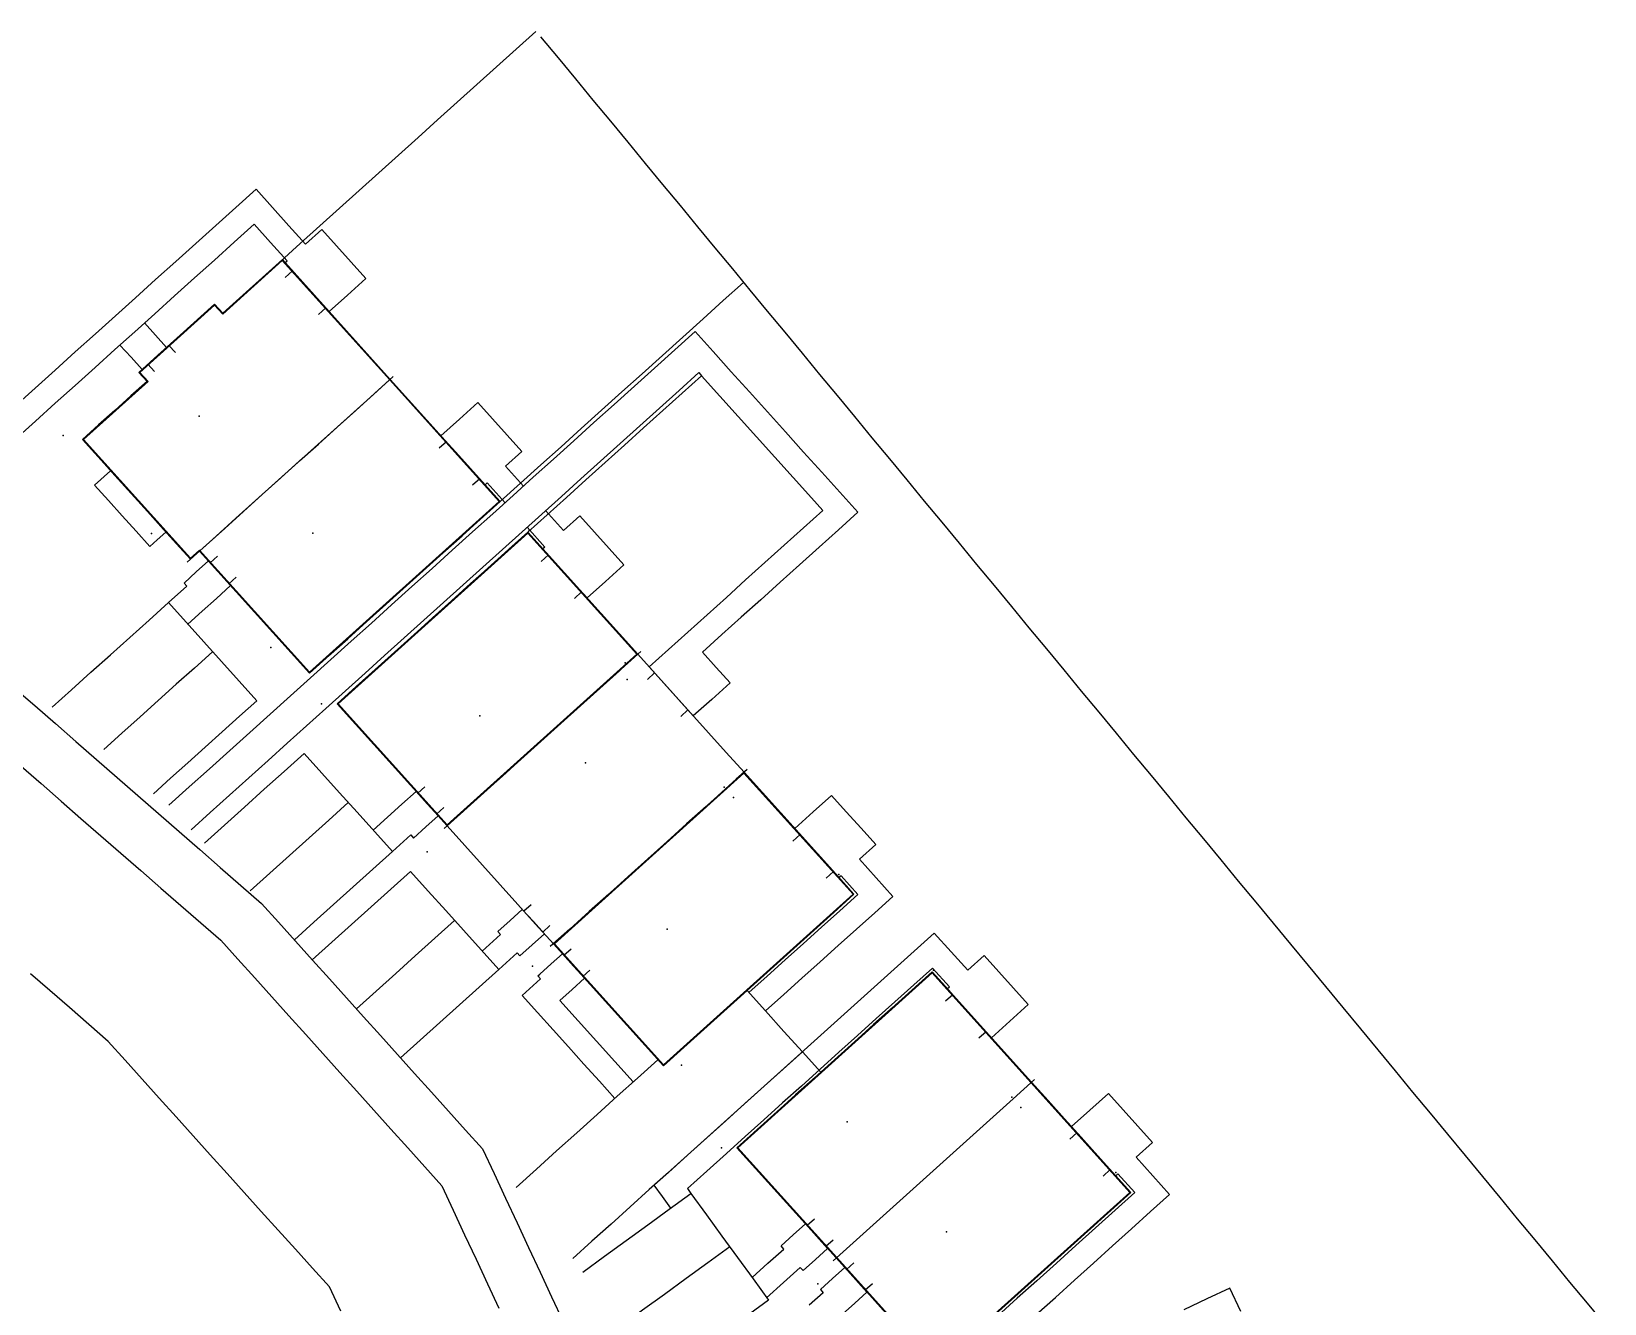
# Model space of a CAD drawing. Header units: metres. Extents: x 337936 to 338469, y 373266 to 374026.
# Drawn here: x 338356.7 to 338413.9, y 373503 to 373549.3 of the extents above; entities that cross this region are included whole.
import ezdxf

# ---------------------------------------------------------------- set-up
doc = ezdxf.new("R2010")
doc.units = ezdxf.units.M
for name, color, linetype in [('3D_LINES', 3, 'Continuous'), ('3D_Points', 1, 'Continuous'), ('PLOTS EXTERNAL LEVEL', 6, 'Continuous'), ('PLOTS FFL', 5, 'Continuous')]:
    doc.layers.add(name, color=color, linetype=linetype)

msp = doc.modelspace()

# ---------------------------------------------------------------- linework, layer by layer
at = {"layer": '3D_LINES'}
for points in [[(338364.353, 373539.623, 34.406), (338365.066, 373540.266, 34.367), (338365.779, 373540.908, 34.328), (338366.493, 373541.55, 34.289), (338367.206, 373542.192, 34.2), (338367.919, 373542.835, 34.2), (338368.632, 373543.477, 34.2), (338369.346, 373544.119, 34.2), (338370.059, 373544.761, 34.2), (338370.772, 373545.403, 34.2), (338371.485, 373546.046, 34.2), (338372.199, 373546.688, 34.2), (338372.912, 373547.33, 34.2), (338373.625, 373547.972, 34.2), (338374.338, 373548.615, 34.2), (338375.052, 373549.257, 34.2)], [(338375.227, 373549.066, 0), (338375.861, 373548.299, 0), (338376.496, 373547.531, 0), (338377.13, 373546.764, 0), (338377.764, 373545.996, 0), (338378.398, 373545.228, 0), (338379.032, 373544.461, 0), (338379.666, 373543.693, 0), (338380.3, 373542.926, 0), (338380.934, 373542.158, 0), (338381.568, 373541.391, 0), (338382.203, 373540.623, 0), (338382.837, 373539.855, 0), (338383.471, 373539.088, 0), (338384.105, 373538.32, 0), (338384.739, 373537.553, 0), (338385.373, 373536.785, 0), (338386.007, 373536.018, 0), (338386.641, 373535.25, 0), (338387.276, 373534.482, 0), (338387.91, 373533.715, 0), (338388.544, 373532.947, 0), (338389.178, 373532.18, 0), (338389.812, 373531.412, 0), (338390.446, 373530.645, 0), (338391.08, 373529.877, 0), (338391.714, 373529.109, 0), (338392.349, 373528.342, 0), (338392.983, 373527.574, 0), (338393.617, 373526.807, 0), (338394.251, 373526.039, 0), (338394.885, 373525.272, 0), (338395.519, 373524.504, 0), (338396.153, 373523.736, 0), (338396.787, 373522.969, 0), (338397.422, 373522.201, 0), (338398.056, 373521.434, 0), (338398.69, 373520.666, 0), (338399.324, 373519.898, 0), (338399.958, 373519.131, 0), (338400.592, 373518.363, 0), (338401.226, 373517.596, 0), (338401.86, 373516.828, 0), (338402.495, 373516.061, 0), (338403.129, 373515.293, 0), (338403.763, 373514.525, 0), (338404.397, 373513.758, 0), (338405.031, 373512.99, 0), (338405.665, 373512.223, 0), (338406.299, 373511.455, 0), (338406.933, 373510.688, 0), (338407.568, 373509.92, 0), (338408.202, 373509.152, 0), (338408.836, 373508.385, 0), (338409.47, 373507.617, 0), (338410.104, 373506.85, 0), (338410.738, 373506.082, 0), (338411.372, 373505.315, 0), (338412.006, 373504.547, 0), (338412.641, 373503.779, 0), (338413.275, 373503.012, 0), (338413.909, 373502.244, 0)], [(338356.122, 373535.63, 34.399), (338356.852, 373536.288, 34.405), (338357.582, 373536.945, 34.42), (338358.312, 373537.602, 34.443), (338359.042, 373538.26, 34.466), (338359.772, 373538.917, 34.49), (338360.502, 373539.574, 34.513), (338361.232, 373540.232, 34.478), (338361.962, 373540.889, 34.438), (338362.692, 373541.546, 34.398), (338363.423, 373542.204, 34.358), (338364.153, 373542.861, 34.319), (338364.883, 373543.518, 34.279), (338365.481, 373542.853, 34.281), (338366.08, 373542.188, 34.283), (338366.679, 373541.523, 34.285), (338367.274, 373542.058, 34.204), (338367.809, 373541.464, 34.2), (338368.344, 373540.869, 34.195), (338368.88, 373540.275, 34.191), (338368.211, 373539.673, 34.294), (338367.542, 373539.07, 34.33), (338367.007, 373539.665, 34.328), (338366.471, 373540.259, 34.327), (338365.936, 373540.854, 34.325), (338366.01, 373540.921, 34.321), (338365.413, 373541.584, 34.319), (338364.816, 373542.247, 34.317), (338364.093, 373541.596, 34.357), (338363.369, 373540.945, 34.396), (338362.646, 373540.293, 34.436), (338361.922, 373539.642, 34.475), (338361.199, 373538.991, 34.514), (338360.476, 373538.339, 34.51), (338359.752, 373537.688, 34.487), (338359.029, 373537.037, 34.464), (338358.306, 373536.385, 34.441), (338357.582, 373535.734, 34.418), (338356.859, 373535.083, 34.41), (338356.135, 373534.431, 34.4)], [(338362.83, 373530.364, 34.395), (338363.411, 373529.719, 34.395), (338363.991, 373529.074, 34.395), (338364.572, 373528.43, 34.395), (338365.152, 373527.785, 34.395), (338365.733, 373527.14, 34.395), (338366.28, 373526.532, 34.396), (338366.828, 373525.923, 34.396), (338367.521, 373526.547, 34.397), (338368.215, 373527.172, 34.397), (338368.908, 373527.796, 34.398), (338369.601, 373528.42, 34.398), (338370.294, 373529.044, 34.399), (338370.987, 373529.668, 34.399), (338371.68, 373530.292, 34.4), (338372.374, 373530.916, 34.4), (338373.067, 373531.541, 34.401), (338373.76, 373532.165, 34.402), (338373.094, 373532.905, 34.402), (338372.427, 373533.645, 34.403), (338371.761, 373534.385, 34.403), (338371.095, 373535.125, 34.404), (338370.428, 373535.865, 34.404), (338369.762, 373536.605, 34.405), (338369.108, 373537.331, 34.406), (338368.454, 373538.057, 34.406), (338367.8, 373538.783, 34.407), (338367.147, 373539.509, 34.407), (338366.493, 373540.236, 34.408), (338365.839, 373540.962, 34.408), (338365.117, 373540.311, 34.409), (338364.395, 373539.661, 34.41), (338363.672, 373539.011, 34.41), (338363.378, 373539.338, 34.41), (338362.69, 373538.718, 34.411), (338362.002, 373538.099, 34.411), (338361.314, 373537.48, 34.412), (338360.626, 373536.86, 34.413), (338360.921, 373536.533, 34.413), (338360.334, 373536.005, 34.413), (338359.747, 373535.476, 34.414), (338359.16, 373534.948, 34.414), (338358.573, 373534.419, 34.415), (338359.162, 373533.764, 34.415), (338359.752, 373533.109, 34.416), (338360.341, 373532.455, 34.416), (338360.931, 373531.8, 34.417), (338361.52, 373531.145, 34.417), (338362.11, 373530.491, 34.417), (338362.495, 373530.062, 34.417)], [(338366.209, 373540.551, 34.326), (338365.947, 373540.315, 34.34)], [(338373.76, 373532.165, 34.35), (338374.497, 373532.829, 34.242), (338375.235, 373533.493, 34.143), (338375.972, 373534.156, 34.143), (338376.709, 373534.82, 34.143), (338377.447, 373535.484, 34.143), (338378.184, 373536.148, 34.143), (338378.921, 373536.812, 34.143), (338379.659, 373537.476, 34.143), (338380.396, 373538.14, 34.143), (338381.134, 373538.804, 34.143), (338381.871, 373539.468, 34.143), (338382.608, 373540.132, 34.143)], [(338367.42, 373539.206, 34.33), (338367.158, 373538.97, 34.344)], [(338361.63, 373537.764, 34.537), (338361.229, 373538.21, 34.532), (338360.828, 373538.656, 34.521)], [(338361.718, 373521.121, 34.258), (338362.454, 373521.783, 34.276), (338363.19, 373522.446, 34.294), (338363.925, 373523.108, 34.312), (338364.661, 373523.77, 34.329), (338365.397, 373524.433, 34.347), (338366.132, 373525.095, 34.365), (338366.868, 373525.757, 34.385), (338367.604, 373526.42, 34.421), (338368.339, 373527.082, 34.467), (338369.075, 373527.745, 34.513), (338369.811, 373528.407, 34.532), (338370.546, 373529.069, 34.501), (338371.282, 373529.732, 34.471), (338372.018, 373530.394, 34.44), (338372.753, 373531.057, 34.409), (338373.489, 373531.719, 34.371), (338374.225, 373532.381, 34.305), (338374.96, 373533.044, 34.179), (338375.696, 373533.706, 34.179), (338376.432, 373534.369, 34.179), (338377.167, 373535.031, 34.179), (338377.903, 373535.693, 34.179), (338378.639, 373536.356, 34.179), (338379.374, 373537.018, 34.179), (338380.11, 373537.681, 34.179), (338380.846, 373538.343, 34.179), (338381.503, 373537.613, 34.179), (338382.16, 373536.883, 34.179), (338382.818, 373536.153, 34.179), (338383.475, 373535.423, 34.179), (338384.133, 373534.693, 34.179), (338384.79, 373533.963, 34.179), (338385.447, 373533.233, 34.179), (338386.105, 373532.503, 34.179), (338386.762, 373531.773, 34.179), (338386.056, 373531.137, 34.179), (338385.35, 373530.501, 34.179), (338384.644, 373529.865, 34.179), (338383.938, 373529.23, 34.179), (338383.232, 373528.594, 34.179), (338382.526, 373527.958, 34.179), (338381.82, 373527.323, 34.179), (338381.114, 373526.687, 34.179), (338381.616, 373526.13, 34.179), (338382.118, 373525.572, 34.179), (338381.449, 373524.97, 34.195), (338380.78, 373524.368, 34.35), (338380.245, 373524.962, 34.35), (338379.709, 373525.557, 34.35), (338379.174, 373526.152, 34.35), (338379.876, 373526.783, 34.203), (338380.578, 373527.415, 34.179), (338381.28, 373528.047, 34.179), (338381.982, 373528.679, 34.179), (338382.683, 373529.311, 34.179), (338383.385, 373529.943, 34.179), (338384.087, 373530.575, 34.179), (338384.789, 373531.207, 34.179), (338385.491, 373531.839, 34.179), (338385.078, 373532.297, 34.179)], [(338360.739, 373536.961, 34.515), (338360.337, 373537.407, 34.504), (338359.936, 373537.853, 34.493)], [(338361.949, 373537.577, 34.534), (338361.713, 373537.839, 34.533)], [(338361.189, 373536.893, 34.529), (338360.953, 373537.155, 34.522)], [(338362.384, 373529.962, 34.425), (338363.065, 373530.575, 34.453), (338363.746, 373531.188, 34.489), (338364.426, 373531.801, 34.525), (338365.107, 373532.414, 34.561), (338365.788, 373533.027, 34.552), (338366.469, 373533.64, 34.516), (338367.15, 373534.253, 34.48), (338367.831, 373534.866, 34.443), (338368.512, 373535.479, 34.405), (338369.192, 373536.092, 34.368), (338369.873, 373536.705, 34.331), (338369.158, 373536.061, 34.37), (338368.442, 373535.417, 34.409), (338367.727, 373534.773, 34.448), (338367.011, 373534.129, 34.487), (338366.296, 373533.484, 34.526), (338365.581, 373532.84, 34.563), (338364.865, 373532.196, 34.549), (338364.15, 373531.552, 34.511), (338363.434, 373530.907, 34.473), (338362.719, 373530.263, 34.435)], [(338362.521, 373520.229, 34.348), (338363.221, 373520.859, 34.348), (338363.92, 373521.488, 34.348), (338364.62, 373522.118, 34.348), (338365.319, 373522.748, 34.348), (338366.019, 373523.378, 34.348), (338366.718, 373524.008, 34.348), (338367.417, 373524.637, 34.348), (338368.131, 373525.28, 34.345), (338368.845, 373525.923, 34.343), (338369.559, 373526.565, 34.341), (338370.273, 373527.208, 34.339), (338370.987, 373527.851, 34.336), (338371.7, 373528.494, 34.334), (338372.414, 373529.136, 34.332), (338373.128, 373529.779, 34.33), (338373.842, 373530.422, 34.327), (338374.556, 373531.065, 34.325), (338375.269, 373531.707, 34.325), (338375.983, 373532.35, 34.325), (338376.697, 373532.993, 34.325), (338377.411, 373533.635, 34.325), (338378.125, 373534.278, 34.325), (338378.838, 373534.921, 34.325), (338379.552, 373535.564, 34.325), (338380.266, 373536.206, 34.325), (338380.98, 373536.849, 34.325), (338381.08, 373536.738, 34.325)], [(338374.764, 373531.05, 34.326), (338375.465, 373531.682, 34.326), (338376.167, 373532.314, 34.326), (338376.869, 373532.946, 34.326), (338377.571, 373533.578, 34.326), (338378.273, 373534.21, 34.326), (338378.975, 373534.842, 34.326), (338379.677, 373535.474, 34.326), (338380.378, 373536.106, 34.326), (338381.08, 373536.738, 34.326), (338381.747, 373535.998, 34.326), (338382.413, 373535.257, 34.326), (338383.079, 373534.517, 34.326), (338383.746, 373533.777, 34.326), (338384.412, 373533.037, 34.326), (338385.078, 373532.297, 34.326)], [(338373.936, 373532.121, 34.346), (338373.287, 373532.841, 34.344), (338373.213, 373532.774, 34.348), (338372.678, 373533.369, 34.346), (338372.142, 373533.963, 34.345), (338371.607, 373534.558, 34.343), (338372.276, 373535.16, 34.271), (338372.945, 373535.762, 34.156), (338373.48, 373535.168, 34.152), (338374.015, 373534.573, 34.149), (338374.551, 373533.979, 34.149), (338373.956, 373533.443, 34.245), (338374.604, 373532.723, 34.24)], [(338371.803, 373534.338, 34.344), (338371.541, 373534.103, 34.358)], [(338359.597, 373533.281, 34.421), (338359.012, 373532.754, 34.421), (338359.514, 373532.196, 34.421), (338360.016, 373531.638, 34.421), (338360.519, 373531.081, 34.421), (338361.021, 373530.523, 34.421), (338361.292, 373530.767, 34.419), (338361.606, 373531.05, 34.419)], [(338373.014, 373532.993, 34.348), (338372.752, 373532.757, 34.362)], [(338374.738, 373531.228, 34.327), (338375.386, 373530.508, 34.327), (338375.312, 373530.441, 34.327), (338375.847, 373529.847, 34.327), (338376.382, 373529.252, 34.327), (338376.918, 373528.658, 34.327), (338377.586, 373529.26, 34.327), (338378.255, 373529.862, 34.327), (338377.72, 373530.457, 34.327), (338377.185, 373531.051, 34.327), (338376.649, 373531.646, 34.327), (338376.055, 373531.11, 34.327), (338375.406, 373531.831, 34.327)], [(338371.83, 373520.368, 34.326), (338371.164, 373521.108, 34.326), (338370.497, 373521.848, 34.326), (338369.831, 373522.588, 34.326), (338369.165, 373523.329, 34.326), (338368.498, 373524.069, 34.326), (338367.832, 373524.809, 34.326), (338368.525, 373525.433, 34.326), (338369.218, 373526.057, 34.326), (338369.911, 373526.681, 34.326), (338370.605, 373527.305, 34.326), (338371.298, 373527.929, 34.326), (338371.991, 373528.553, 34.326), (338372.684, 373529.178, 34.326), (338373.377, 373529.802, 34.326), (338374.07, 373530.426, 34.326), (338374.764, 373531.05, 34.326), (338375.43, 373530.31, 34.326), (338376.096, 373529.57, 34.326), (338376.763, 373528.83, 34.326), (338377.429, 373528.09, 34.326), (338378.095, 373527.35, 34.326), (338378.762, 373526.61, 34.326), (338379.405, 373525.895, 34.326), (338380.049, 373525.18, 34.327), (338380.693, 373524.465, 34.327), (338381.337, 373523.75, 34.327), (338381.98, 373523.035, 34.327), (338382.624, 373522.32, 34.327), (338383.291, 373521.58, 34.327), (338383.957, 373520.84, 34.327), (338384.623, 373520.1, 34.327), (338385.29, 373519.36, 34.327), (338385.956, 373518.62, 34.328), (338386.622, 373517.88, 34.321), (338385.895, 373517.224, 34.315), (338385.167, 373516.569, 34.309), (338384.439, 373515.914, 34.303), (338383.712, 373515.259, 34.297), (338382.984, 373514.604, 34.291), (338382.256, 373513.948, 34.285), (338381.529, 373513.293, 34.278), (338380.801, 373512.638, 34.272), (338380.073, 373511.983, 34.266), (338379.691, 373511.638, 34.266), (338379.024, 373512.378, 34.266), (338378.358, 373513.118, 34.266), (338377.692, 373513.858, 34.266), (338377.025, 373514.598, 34.266), (338376.359, 373515.338, 34.266), (338375.692, 373516.079, 34.266), (338375.049, 373516.794, 34.266), (338374.405, 373517.508, 34.266), (338373.761, 373518.223, 34.266), (338373.117, 373518.938, 34.266), (338372.474, 373519.653, 34.266), (338371.83, 373520.368, 34.266)], [(338361.695, 373528.486, 34.402), (338362.365, 373529.089, 34.417), (338362.265, 373529.2, 34.417), (338362.711, 373529.601, 34.425), (338363.157, 373530.002, 34.441), (338363.559, 373529.557, 34.441), (338363.96, 373529.111, 34.441), (338363.44, 373528.642, 34.424), (338362.919, 373528.173, 34.412), (338362.399, 373527.705, 34.401)], [(338363.477, 373530.172, 34.455), (338363.215, 373529.936, 34.441)], [(338375.51, 373530.221, 34.35), (338375.248, 373529.985, 34.359)], [(338364.161, 373529.412, 34.455), (338363.899, 373529.176, 34.441)], [(338376.721, 373528.876, 34.35), (338376.459, 373528.64, 34.353)], [(338357.476, 373524.687, 34.308), (338358.179, 373525.32, 34.324), (338358.882, 373525.953, 34.34), (338359.586, 373526.586, 34.355), (338360.289, 373527.219, 34.371), (338360.992, 373527.852, 34.386), (338361.695, 373528.486, 34.402), (338362.338, 373527.772, 34.401), (338362.98, 373527.059, 34.4), (338363.622, 373526.345, 34.398), (338364.265, 373525.632, 34.391), (338364.907, 373524.919, 34.365), (338364.281, 373524.355, 34.35), (338363.655, 373523.792, 34.335), (338363.03, 373523.228, 34.32), (338362.404, 373522.665, 34.305), (338361.778, 373522.101, 34.289), (338361.152, 373521.537, 34.274)], [(338363.301, 373526.702, 34.399), (338362.643, 373526.109, 34.384), (338361.984, 373525.516, 34.37), (338361.325, 373524.923, 34.355), (338360.667, 373524.33, 34.341), (338360.008, 373523.737, 34.326), (338359.349, 373523.144, 34.311)], [(338378.873, 373526.71, 34.328), (338378.356, 373526.244, 34.328), (338378.091, 373526.005, 34.328), (338377.383, 373525.368, 34.328), (338376.675, 373524.73, 34.328), (338375.967, 373524.093, 34.328), (338375.259, 373523.455, 34.328), (338374.551, 373522.818, 34.328), (338373.843, 373522.18, 34.328), (338373.134, 373521.543, 34.328), (338372.426, 373520.905, 34.328), (338371.718, 373520.268, 34.328)], [(338379.372, 373525.932, 34.35), (338379.11, 373525.696, 34.35)], [(338356.088, 373525.394, 34.301), (338356.837, 373524.74, 34.302), (338357.587, 373524.086, 34.302), (338358.337, 373523.433, 34.303), (338359.086, 373522.779, 34.304), (338359.836, 373522.125, 34.3), (338360.586, 373521.472, 34.275), (338361.335, 373520.818, 34.25), (338362.085, 373520.164, 34.247), (338362.834, 373519.51, 34.25), (338363.584, 373518.857, 34.254), (338364.334, 373518.203, 34.257), (338365.083, 373517.549, 34.261), (338365.702, 373516.863, 34.262), (338366.32, 373516.176, 34.264), (338366.938, 373515.489, 34.255), (338367.557, 373514.802, 34.248), (338368.175, 373514.115, 34.243), (338368.794, 373513.429, 34.242), (338369.412, 373512.742, 34.242), (338370.03, 373512.055, 34.242), (338370.649, 373511.368, 34.242), (338371.267, 373510.682, 34.242), (338371.885, 373509.995, 34.233), (338372.504, 373509.308, 34.217), (338373.122, 373508.621, 34.202), (338373.54, 373507.725, 34.182), (338373.958, 373506.829, 34.162), (338374.376, 373505.933, 34.141), (338374.794, 373505.036, 34.121), (338375.212, 373504.14, 34.101), (338375.63, 373503.244, 34.081), (338376.048, 373502.348, 34.073)], [(338380.583, 373524.586, 34.35), (338380.321, 373524.351, 34.35)], [(338363.01, 373519.742, 34.254), (338363.734, 373520.394, 34.269), (338364.459, 373521.047, 34.283), (338365.183, 373521.699, 34.298), (338365.907, 373522.351, 34.312), (338366.632, 373523.003, 34.327), (338367.274, 373522.29, 34.328), (338367.917, 373521.576, 34.33), (338368.559, 373520.863, 34.332), (338369.201, 373520.149, 34.333), (338369.844, 373519.436, 34.335), (338369.13, 373518.794, 34.321), (338368.417, 373518.151, 34.306), (338367.703, 373517.509, 34.292), (338366.99, 373516.867, 34.278), (338366.277, 373516.224, 34.264)], [(338356.343, 373522.537, 33.598), (338357.068, 373521.905, 33.598), (338357.793, 373521.272, 33.598), (338358.519, 373520.639, 33.598), (338359.244, 373520.007, 33.598), (338359.97, 373519.374, 33.598), (338360.695, 373518.741, 33.598), (338361.421, 373518.109, 33.598), (338362.146, 373517.476, 33.598), (338362.872, 373516.844, 33.598), (338363.597, 373516.211, 33.598), (338364.215, 373515.524, 33.598), (338364.834, 373514.837, 33.598), (338365.452, 373514.151, 33.598), (338366.071, 373513.464, 33.598), (338366.689, 373512.777, 33.598), (338367.307, 373512.09, 33.598), (338367.926, 373511.404, 33.598), (338368.544, 373510.717, 33.598), (338369.162, 373510.03, 33.598), (338369.781, 373509.343, 33.598), (338370.399, 373508.657, 33.598), (338371.017, 373507.97, 33.598), (338371.636, 373507.283, 33.598), (338372.051, 373506.392, 33.598), (338372.467, 373505.501, 33.598), (338372.883, 373504.609, 33.598), (338373.298, 373503.718, 33.598), (338373.714, 373502.827, 33.598)], [(338382.736, 373522.42, 34.328), (338382.344, 373522.068, 34.328), (338381.953, 373521.716, 34.328), (338381.245, 373521.078, 34.328), (338380.537, 373520.441, 34.328), (338379.829, 373519.803, 34.328), (338379.121, 373519.166, 34.328), (338378.413, 373518.528, 34.328), (338377.705, 373517.891, 34.328), (338376.997, 373517.253, 34.328), (338376.289, 373516.616, 34.328), (338375.581, 373515.978, 34.328)], [(338371.023, 373521.791, 34.394), (338370.761, 373521.556, 34.382)], [(338368.238, 373521.22, 34.331), (338367.524, 373520.577, 34.316), (338366.81, 373519.934, 34.302), (338366.096, 373519.291, 34.288), (338365.382, 373518.648, 34.274), (338364.668, 373518.006, 34.26)], [(338369.844, 373519.436, 34.335), (338370.512, 373520.038, 34.348), (338370.613, 373519.927, 34.348), (338371.058, 373520.329, 34.366), (338371.504, 373520.73, 34.387), (338371.102, 373521.176, 34.384), (338370.701, 373521.622, 34.382), (338370.181, 373521.154, 34.359), (338369.661, 373520.685, 34.343), (338369.14, 373520.217, 34.333)], [(338382.804, 373514.307, 34.334), (338383.464, 373514.902, 34.334), (338384.124, 373515.496, 34.334), (338384.784, 373516.09, 34.334), (338385.444, 373516.685, 34.334), (338386.104, 373517.279, 34.334), (338386.764, 373517.873, 34.334), (338386.15, 373518.556, 34.334), (338386.075, 373518.489, 34.328), (338385.54, 373519.084, 34.328), (338385.005, 373519.678, 34.328), (338384.469, 373520.273, 34.328), (338385.138, 373520.875, 34.328), (338385.807, 373521.477, 34.328), (338386.342, 373520.883, 34.328), (338386.878, 373520.288, 34.328), (338387.413, 373519.694, 34.328), (338386.818, 373519.158, 34.328), (338387.427, 373518.482, 34.328), (338388.036, 373517.806, 34.328), (338387.374, 373517.211, 34.328), (338386.713, 373516.616, 34.328), (338386.052, 373516.02, 34.328), (338385.39, 373515.425, 34.328), (338384.729, 373514.829, 34.328), (338384.068, 373514.234, 34.328), (338383.407, 373513.639, 34.328)], [(338371.707, 373521.032, 34.398), (338371.445, 373520.796, 34.386)], [(338384.665, 373520.053, 34.35), (338384.403, 373519.817, 34.35)], [(338366.927, 373515.501, 34.255), (338367.641, 373516.144, 34.271), (338368.354, 373516.786, 34.287), (338369.067, 373517.429, 34.302), (338369.781, 373518.071, 34.318), (338370.494, 373518.713, 34.334), (338371.137, 373518, 34.332), (338371.779, 373517.286, 34.332), (338372.421, 373516.573, 34.332), (338373.064, 373515.86, 34.332), (338373.706, 373515.146, 34.332), (338372.993, 373514.504, 34.314), (338372.279, 373513.861, 34.296), (338371.566, 373513.219, 34.278), (338370.852, 373512.577, 34.26), (338370.139, 373511.934, 34.242)], [(338385.876, 373518.708, 34.326), (338385.614, 373518.472, 34.328)], [(338373.104, 373515.815, 34.332), (338373.773, 373516.417, 34.349), (338373.672, 373516.529, 34.349), (338374.118, 373516.931, 34.362), (338374.564, 373517.332, 34.376), (338374.965, 373516.887, 34.376), (338375.366, 373516.441, 34.377), (338374.921, 373516.039, 34.362), (338374.475, 373515.638, 34.348), (338374.375, 373515.748, 34.348), (338373.706, 373515.146, 34.332)], [(338374.886, 373517.502, 34.384), (338374.624, 373517.266, 34.376)], [(338372.1, 373516.93, 34.332), (338371.387, 373516.287, 34.314), (338370.673, 373515.645, 34.296), (338369.96, 373515.003, 34.278), (338369.247, 373514.36, 34.26), (338368.533, 373513.718, 34.242)], [(338375.57, 373516.742, 34.387), (338375.308, 373516.506, 34.377)], [(338379.966, 373506.471, 34.196), (338379.663, 373506.888, 34.196), (338379.361, 373507.304, 34.196), (338380.088, 373507.959, 34.196), (338380.815, 373508.614, 34.196), (338381.542, 373509.268, 34.196), (338382.269, 373509.923, 34.196), (338382.996, 373510.578, 34.196), (338383.723, 373511.232, 34.196), (338384.45, 373511.887, 34.196), (338385.177, 373512.542, 34.196), (338385.904, 373513.196, 34.196), (338386.631, 373513.851, 34.196), (338387.358, 373514.506, 34.196), (338388.086, 373515.16, 34.196), (338388.813, 373515.815, 34.196), (338389.54, 373516.469, 34.196), (338390.149, 373515.793, 34.196), (338390.757, 373515.117, 34.196), (338391.352, 373515.652, 34.196), (338391.887, 373515.058, 34.196), (338392.423, 373514.463, 34.196), (338392.958, 373513.869, 34.196), (338392.289, 373513.267, 34.196), (338391.62, 373512.664, 34.196), (338391.085, 373513.259, 34.196), (338390.55, 373513.853, 34.196), (338390.014, 373514.448, 34.196), (338390.089, 373514.515, 34.196), (338389.473, 373515.198, 34.196), (338388.792, 373514.586, 34.196), (338388.112, 373513.973, 34.196), (338387.431, 373513.36, 34.196), (338386.75, 373512.747, 34.196), (338386.07, 373512.134, 34.195), (338385.389, 373511.521, 34.195), (338384.709, 373510.909, 34.195), (338384.028, 373510.296, 34.195), (338383.347, 373509.683, 34.195), (338382.667, 373509.07, 34.195), (338381.986, 373508.457, 34.195), (338381.276, 373507.818, 34.195), (338380.565, 373507.178, 34.195), (338380.694, 373507, 34.195)], [(338377.93, 373510.457, 34.33), (338377.368, 373511.081, 34.33), (338376.806, 373511.705, 34.33), (338376.244, 373512.329, 34.33), (338375.683, 373512.953, 34.33), (338375.121, 373513.577, 34.33), (338374.559, 373514.201, 34.33), (338375.227, 373514.804, 34.33), (338375.127, 373514.915, 34.33), (338375.196, 373514.977, 34.33), (338375.608, 373515.347, 34.33), (338376.02, 373515.717, 34.33), (338376.421, 373515.271, 34.33), (338376.823, 373514.826, 34.33), (338376.377, 373514.424, 34.33), (338375.931, 373514.023, 34.33), (338376.598, 373513.282, 34.33), (338377.265, 373512.541, 34.33), (338377.932, 373511.8, 34.33), (338378.599, 373511.059, 34.33)], [(338376.339, 373515.887, 34.396), (338376.077, 373515.651, 34.386)], [(338367.96, 373502.72, 34.072), (338367.548, 373503.603, 34.091), (338366.93, 373504.29, 34.101), (338366.312, 373504.976, 34.101), (338365.693, 373505.663, 34.101), (338365.075, 373506.35, 34.102), (338364.457, 373507.037, 34.102), (338363.838, 373507.723, 34.108), (338363.22, 373508.41, 34.113), (338362.602, 373509.097, 34.118), (338361.983, 373509.784, 34.124), (338361.365, 373510.471, 34.133), (338360.747, 373511.157, 34.142), (338360.128, 373511.844, 34.151), (338359.51, 373512.531, 34.149), (338358.804, 373513.146, 34.146), (338358.098, 373513.762, 34.143), (338357.392, 373514.378, 34.14), (338356.686, 373514.993, 34.137)], [(338377.023, 373515.127, 34.38), (338376.761, 373514.891, 34.364)], [(338393.076, 373511.048, 34.195), (338392.474, 373511.716, 34.195), (338391.872, 373512.384, 34.195), (338391.271, 373513.053, 34.195), (338390.669, 373513.721, 34.195), (338390.067, 373514.389, 34.195), (338389.466, 373515.057, 34.195), (338388.756, 373514.418, 34.195), (338388.046, 373513.779, 34.195), (338387.336, 373513.14, 34.195), (338386.626, 373512.501, 34.195), (338385.916, 373511.861, 34.195), (338385.206, 373511.222, 34.195), (338384.497, 373510.583, 34.195), (338383.787, 373509.944, 34.195), (338383.077, 373509.305, 34.195), (338382.367, 373508.666, 34.195), (338382.969, 373507.997, 34.195), (338383.57, 373507.329, 34.195), (338384.172, 373506.661, 34.195), (338384.774, 373505.993, 34.195), (338385.375, 373505.325, 34.195), (338385.977, 373504.656, 34.195), (338386.579, 373503.988, 34.195), (338387.18, 373503.32, 34.195), (338387.782, 373502.652, 34.195)], [(338382.737, 373514.382, 34.306), (338383.407, 373513.639, 34.314), (338384.076, 373512.895, 34.322), (338384.745, 373512.152, 34.331), (338385.414, 373511.409, 34.339)], [(338390.212, 373514.229, 34.2), (338389.95, 373513.993, 34.206)], [(338391.423, 373512.884, 34.2), (338391.161, 373512.648, 34.2)], [(338384.745, 373512.152, 34.331), (338384.049, 373511.526, 34.322), (338383.354, 373510.9, 34.312), (338382.658, 373510.273, 34.281), (338381.963, 373509.647, 34.241), (338381.267, 373509.021, 34.208), (338380.572, 373508.395, 34.195), (338379.876, 373507.768, 34.181), (338379.18, 373507.142, 34.167), (338378.485, 373506.516, 34.153), (338377.789, 373505.89, 34.139), (338377.094, 373505.263, 34.126), (338376.398, 373504.637, 34.112)], [(338379.49, 373511.861, 34.277), (338378.754, 373511.199, 34.258), (338378.018, 373510.536, 34.243), (338377.283, 373509.874, 34.229), (338376.547, 373509.211, 34.214), (338375.811, 373508.549, 34.199), (338375.076, 373507.887, 34.185), (338374.34, 373507.224, 34.17)], [(338385.866, 373504.556, 34.197), (338386.592, 373505.21, 34.197), (338387.319, 373505.865, 34.197), (338388.046, 373506.519, 34.197), (338388.773, 373507.174, 34.197), (338389.499, 373507.828, 34.197), (338390.226, 373508.482, 34.197), (338390.953, 373509.137, 34.197), (338391.68, 373509.791, 34.197), (338392.407, 373510.446, 34.197), (338392.797, 373510.797, 34.197), (338393.187, 373511.148, 34.197)], [(338391.984, 373502.806, 34.195), (338392.656, 373503.41, 34.195), (338393.328, 373504.015, 34.195), (338393.999, 373504.62, 34.195), (338394.671, 373505.225, 34.195), (338395.342, 373505.829, 34.195), (338396.014, 373506.434, 34.195), (338396.686, 373507.039, 34.195), (338396.084, 373507.707, 34.195), (338395.482, 373508.375, 34.195), (338394.881, 373509.043, 34.195), (338394.279, 373509.712, 34.195), (338393.677, 373510.38, 34.195), (338393.076, 373511.048, 34.195)], [(338393.25, 373502.6, 34.169), (338393.942, 373503.223, 34.171), (338394.635, 373503.847, 34.173), (338395.328, 373504.47, 34.174), (338396.02, 373505.094, 34.176), (338396.713, 373505.718, 34.177), (338397.405, 373506.341, 34.179), (338398.098, 373506.965, 34.181), (338397.489, 373507.641, 34.182), (338396.88, 373508.317, 34.184), (338397.474, 373508.852, 34.185), (338396.939, 373509.447, 34.187), (338396.404, 373510.042, 34.188), (338395.869, 373510.636, 34.189), (338395.2, 373510.034, 34.191), (338394.531, 373509.432, 34.192), (338395.066, 373508.837, 34.194), (338395.602, 373508.243, 34.195), (338396.137, 373507.648, 34.197), (338396.211, 373507.715, 34.225), (338396.827, 373507.031, 34.224), (338396.116, 373506.391, 34.223), (338395.404, 373505.751, 34.222), (338394.693, 373505.11, 34.221), (338393.982, 373504.47, 34.22), (338393.271, 373503.83, 34.219), (338392.56, 373503.189, 34.217), (338391.849, 373502.549, 34.216)], [(338394.728, 373509.212, 34.2), (338394.466, 373508.977, 34.2)], [(338395.939, 373507.867, 34.195), (338395.677, 373507.631, 34.195)], [(338376.763, 373504.145, 34.101), (338377.55, 373504.716, 34.113), (338378.336, 373505.287, 34.127), (338379.122, 373505.858, 34.142), (338379.908, 373506.429, 34.157), (338380.694, 373507, 34.172), (338381.258, 373506.224, 34.172), (338381.823, 373505.447, 34.172), (338382.387, 373504.671, 34.172), (338382.951, 373503.894, 34.172), (338383.516, 373503.117, 34.172), (338382.836, 373502.624, 34.16), (338382.157, 373502.13, 34.147), (338381.477, 373501.636, 34.134), (338380.798, 373501.143, 34.121), (338380.119, 373500.649, 34.108), (338379.439, 373500.156, 34.096)], [(338382.915, 373503.943, 34.172), (338383.492, 373504.463, 34.184), (338384.069, 373504.982, 34.196), (338383.969, 373505.094, 34.195), (338384.415, 373505.495, 34.211), (338384.86, 373505.897, 34.231), (338385.262, 373505.451, 34.234), (338385.663, 373505.005, 34.236), (338385.217, 373504.603, 34.215), (338384.772, 373504.202, 34.198), (338384.671, 373504.313, 34.197), (338384.059, 373503.762, 34.185), (338383.447, 373503.211, 34.172)], [(338385.182, 373506.066, 34.244), (338384.92, 373505.831, 34.232)], [(338385.866, 373505.307, 34.247), (338385.604, 373505.071, 34.236)], [(338382.105, 373505.059, 34.172), (338381.312, 373504.483, 34.157), (338380.52, 373503.907, 34.142), (338379.727, 373503.331, 34.127), (338378.934, 373502.755, 34.112), (338378.142, 373502.18, 34.097)], [(338386.202, 373502.613, 34.201), (338386.648, 373503.015, 34.2), (338387.094, 373503.416, 34.199), (338386.692, 373503.862, 34.198), (338386.291, 373504.308, 34.198), (338385.845, 373503.907, 34.197), (338385.399, 373503.505, 34.196), (338385.499, 373503.394, 34.196), (338384.997, 373502.942, 34.196)], [(338386.612, 373504.478, 34.247), (338386.35, 373504.242, 34.236)], [(338387.296, 373503.718, 34.239), (338387.034, 373503.482, 34.226)], [(338400.681, 373502.709, 34.15), (338400.286, 373503.557, 34.152), (338399.449, 373503.166, 34.153), (338398.613, 373502.776, 34.155)]]:
    msp.add_polyline3d(points, dxfattribs=at)
at = {"layer": '3D_Points'}
for p in [(338362.817, 373535.265, 34.575), (338357.873, 373534.565, 34.425), (338361.086, 373530.996, 34.425), (338366.944, 373531.018, 34.575), (338374.811, 373531.113, 34.35), (338362.13, 373530.509, 34.425), (338365.419, 373526.857, 34.425), (338378.304, 373526.302, 34.35), (338378.373, 373525.691, 34.35), (338367.268, 373524.803, 34.35), (338373.02, 373524.366, 34.5), (338376.864, 373522.666, 34.5), (338381.901, 373521.773, 34.35), (338382.236, 373521.402, 34.35), (338371.107, 373519.421, 34.35), (338386.076, 373518.602, 34.35), (338379.835, 373516.616, 34.5), (338374.93, 373515.273, 34.35), (338389.513, 373515.12, 34.2), (338380.356, 373511.669, 34.275), (338392.355, 373510.503, 34.2), (338392.689, 373510.132, 34.2), (338386.373, 373509.61, 34.35), (338381.806, 373508.658, 34.2), (338396.141, 373507.759, 34.2), (338389.983, 373505.601, 34.35), (338385.307, 373503.715, 34.2)]:
    msp.add_point(p, dxfattribs=at)
at = {"layer": 'PLOTS EXTERNAL LEVEL'}
for points in [[(338373.76, 373532.165, 34.575), (338366.828, 373525.923, 34.575), (338362.83, 373530.364, 34.575), (338362.495, 373530.062, 34.575), (338358.573, 373534.419, 34.575), (338360.921, 373536.533, 34.575), (338360.626, 373536.86, 34.575), (338363.378, 373539.338, 34.575), (338363.672, 373539.011, 34.575), (338365.839, 373540.962, 34.575), (338369.762, 373536.605, 34.575), (338373.76, 373532.165, 34.575)], [(338371.83, 373520.368, 34.5), (338367.832, 373524.809, 34.5), (338374.764, 373531.05, 34.5), (338378.762, 373526.61, 34.5), (338371.83, 373520.368, 34.5)], [(338375.692, 373516.079, 34.5), (338379.691, 373511.638, 34.5), (338386.622, 373517.88, 34.5), (338382.624, 373522.32, 34.5), (338375.692, 373516.079, 34.5)], [(338396.686, 373507.039, 34.35), (338389.587, 373500.647, 34.35), (338385.977, 373504.656, 34.35), (338382.367, 373508.666, 34.35), (338389.466, 373515.057, 34.35), (338393.076, 373511.048, 34.35), (338396.686, 373507.039, 34.35)]]:
    msp.add_polyline3d(points, dxfattribs=at)
at = {"layer": 'PLOTS FFL'}
for points in [[(338373.725, 373532.167, 34.575), (338366.83, 373525.959, 34.575), (338362.832, 373530.399, 34.575), (338362.497, 373530.098, 34.575), (338358.608, 373534.417, 34.575), (338360.956, 373536.531, 34.575), (338360.662, 373536.858, 34.575), (338363.376, 373539.302, 34.575), (338363.671, 373538.975, 34.575), (338365.837, 373540.926, 34.575), (338369.743, 373536.588, 34.575), (338373.725, 373532.167, 34.575)], [(338371.832, 373520.404, 34.5), (338367.867, 373524.807, 34.5), (338374.762, 373531.015, 34.5), (338378.726, 373526.612, 34.5), (338371.832, 373520.404, 34.5)], [(338375.728, 373516.077, 34.5), (338382.622, 373522.285, 34.5), (338386.587, 373517.881, 34.5), (338379.692, 373511.674, 34.5), (338375.728, 373516.077, 34.5)], [(338396.65, 373507.041, 34.35), (338389.589, 373500.682, 34.35), (338385.996, 373504.673, 34.35), (338382.402, 373508.664, 34.35), (338389.464, 373515.022, 34.35), (338393.057, 373511.031, 34.35), (338396.65, 373507.041, 34.35)]]:
    msp.add_polyline3d(points, dxfattribs=at)

doc.saveas('drawing.dxf')
